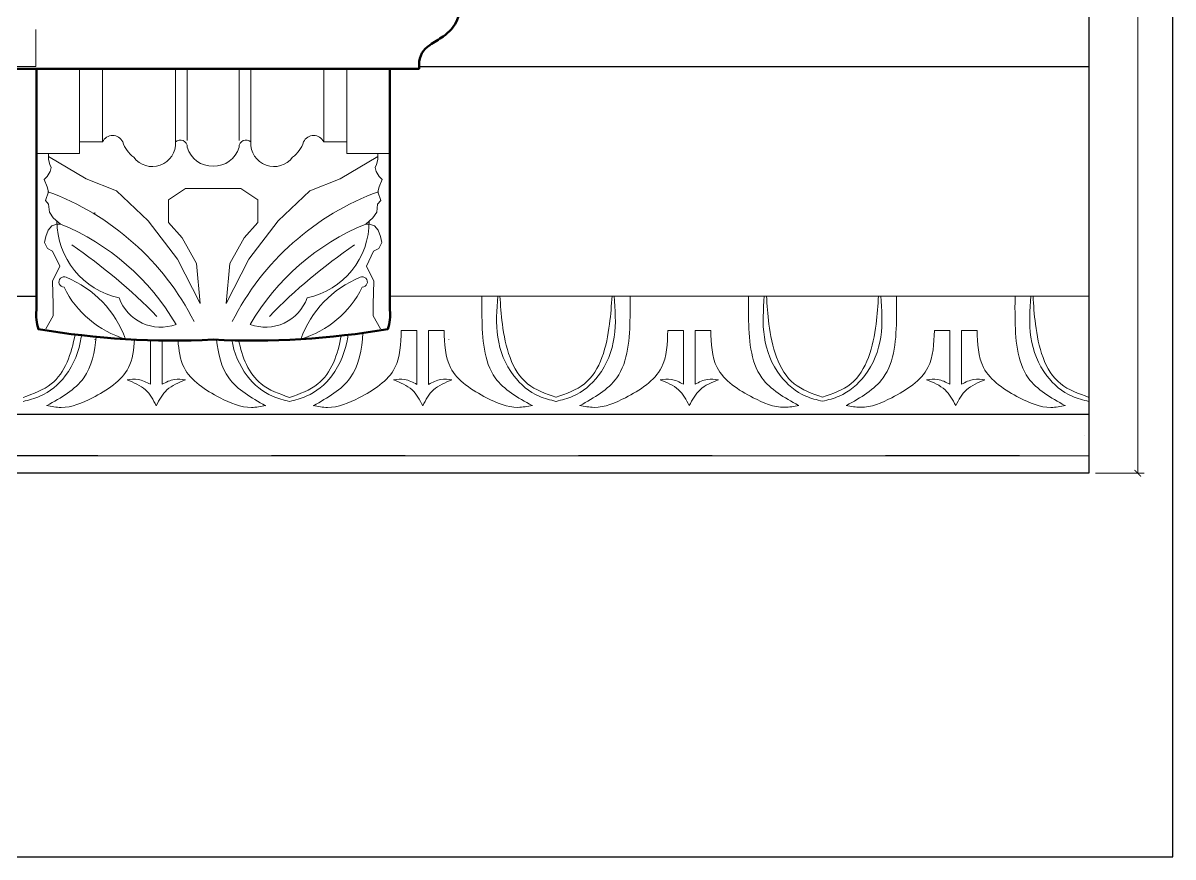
# Model space of a CAD drawing. Header units: millimetres. Extents: x 308831 to 309236, y -98733 to -98463.
# Drawn here: x 309061.1 to 309236.4, y -98733.2 to -98606.1 of the extents above; entities that cross this region are included whole.
import ezdxf

# ---------------------------------------------------------------- set-up
doc = ezdxf.new("R2010")
doc.units = ezdxf.units.MM
doc.header["$MEASUREMENT"] = 0
doc.styles.get("Standard").update_dxf_attribs({"font": 'times.ttf'})
doc.dimstyles.new('M_1', dxfattribs={"dimtxt": 1.8, "dimasz": 1, "dimexe": 1, "dimexo": 1, "dimgap": 0.6, "dimtad": 1, "dimdec": 0, "dimdsep": 46, "dimtxsty": 'Standard', "dimblk": 'ARCHTICK', "dimcen": -5, "dimclrd": 7, "dimclre": 7, "dimclrt": 7, "dimadec": 0, "dimazin": 0, "dimtfac": 1, "dimtdec": 0, "dimtmove": 0, "dimatfit": 3, "dimfxl": 1, "dimtolj": 1, "dimtzin": 0, "dimlwd": 5, "dimlwe": 5, "dimarcsym": 0})

# ---------------------------------------------------------------- blocks, each defined once
blk = doc.blocks.new('_ArchTick')
at = {"color": 0, "linetype": 'ByBlock', "const_width": 0.15}
blk.add_lwpolyline([(-0.5, -0.5), (0.5, 0.5)], dxfattribs=at)
blk = doc.blocks.new('*D44')
at = {"color": 7, "lineweight": 5, "ltscale": 1000, "transparency": 16777216}
for p, q in [((309224.58, -98524.69), (309232.04, -98524.69)), ((309231.04, -98524.69), (309231.04, -98674.7)), ((309224.58, -98674.7), (309232.04, -98674.7))]:
    blk.add_line(p, q, dxfattribs=at)
at = {"layer": 'Defpoints', "color": 0, "ltscale": 1000, "transparency": 16777216}
for p in [(309223.58, -98524.69), (309223.58, -98674.7), (309231.04, -98674.7)]:
    blk.add_point(p, dxfattribs=at)
at = {"color": 7, "lineweight": 5, "ltscale": 1000, "transparency": 16777216}
for p, rotation in [((309231.04, -98524.69), 90), ((309231.04, -98674.7), 270)]:
    blk.add_blockref('_ArchTick', p, dxfattribs=dict(at, rotation=rotation))
at = {"color": 7, "ltscale": 1000, "transparency": 16777216, "insert": (309229.52, -98600.51), "char_height": 1.8, "attachment_point": 5, "rotation": 90}
blk.add_mtext('\\A1;150', dxfattribs=at)
blk = doc.blocks.new('Console corniche')
at = {"color": 0, "linetype": 'ByBlock', "lineweight": 50}
blk.add_line((26.94, -9), (-26.94, -9), dxfattribs=at)
at = {"lineweight": 50}
blk.add_lwpolyline([(-26.94, -9), (-31.41, -9), (-31.41, -8.31, 0.258776), (-33.03, -5.38, -0.007185), (-35.09, -4.06, -0.143529), (-37.22, -1.52, -0.133108), (-37.45, 0), (37.45, 0, -0.133108), (37.22, -1.52, -0.143529), (35.09, -4.06, -0.007185), (33.03, -5.38, 0.258776), (31.41, -8.31), (31.41, -9), (26.94, -9)], format="xyb", dxfattribs=at)
at = {"color": 0, "linetype": 'ByBlock', "lineweight": 9}
for points in [[(-31.41, -9), (-26.94, -9)], [(-20.39, -20.15), (-20.39, -9)], [(-16.86, -20.15), (-16.86, -9)], [(-5.73, -20.13), (-5.73, -9)], [(-3.95, -19.95), (-3.95, -9)], [(3.95, -19.95), (3.95, -9)], [(5.73, -20.13), (5.73, -9)], [(16.86, -20.15), (16.86, -9)], [(20.39, -20.15), (20.39, -9)], [(26.94, -45.77), (26.94, -9)], [(26.94, -9), (31.41, -9)], [(-20.39, -21.93), (-20.39, -20.15), (-16.86, -20.15)], [(20.39, -21.93), (20.39, -20.15), (16.86, -20.15)], [(-26.94, -21.93), (-20.39, -21.93)], [(-25.5, -48.64), (-24.4, -46.65), (-24.4, -44.86), (-24.52, -41.35), (-24.52, -41.35), (-23.37, -39.1), (-24.47, -36.81), (-25.27, -36.41), (-25.73, -35.48), (-25.53, -34.55), (-25.18, -33.6), (-24.58, -32.95), (-23.85, -32.67), (-23.26, -32.67), (-24.37, -31.71), (-24.94, -30.86), (-25.08, -29.66), (-25.57, -29.09), (-25.09, -27.77), (-25.33, -27), (-25.79, -25.9), (-25.33, -25.4), (-24.87, -24.66), (-24.69, -24.06), (-24.9, -23.59), (-25.11, -22.85), (-25.11, -21.93)], [(-1.96, -44.8), (-5.44, -38.03), (-9.92, -32.17), (-14.72, -27.62), (-19.36, -25.75), (-25.11, -22.39)], [(1.96, -44.8), (5.44, -38.03), (9.92, -32.17), (14.72, -27.62), (19.36, -25.75), (25.11, -22.39)], [(26.94, -21.93), (20.39, -21.93)], [(25.5, -48.64), (24.4, -46.65), (24.4, -44.86), (24.52, -41.35), (24.52, -41.35), (23.37, -39.1), (24.47, -36.81), (25.27, -36.41), (25.73, -35.48), (25.53, -34.55), (25.18, -33.6), (24.58, -32.95), (23.85, -32.67), (23.26, -32.67), (24.37, -31.71), (24.94, -30.86), (25.08, -29.66), (25.57, -29.09), (25.09, -27.77), (25.33, -27), (25.79, -25.9), (25.33, -25.4), (24.87, -24.66), (24.69, -24.06), (24.9, -23.59), (25.11, -22.85), (25.11, -21.93)], [(-4.73, -34.78), (-6.81, -32.45), (-6.81, -28.95), (-4.21, -27.27), (-1.36, -27.27), (0, -27.27)], [(4.73, -34.78), (6.81, -32.45), (6.81, -28.95), (4.21, -27.27), (1.36, -27.27), (0, -27.27)], [(-4.73, -34.78), (-2.53, -38.67), (-1.96, -44.8)], [(4.73, -34.78), (2.53, -38.67), (1.96, -44.8)]]:
    blk.add_lwpolyline(points, dxfattribs=at)
at = {"color": 0, "linetype": 'ByBlock', "lineweight": 50}
blk.add_lwpolyline([(26.94, -9), (26.94, -45.77, -0.103867), (26.63, -48.69, -0.054051), (0, -50.28, -0.054051), (-26.63, -48.69, -0.103867), (-26.94, -45.77), (-26.94, -9)], format="xyb", dxfattribs=at)
at = {"color": 0, "linetype": 'ByBlock', "lineweight": 9}
for points in [[(-16.86, -20.15, -0.640451), (-13.79, -20.15, 0.158981), (-12.11, -22.47, 0.749373), (-5.75, -20.15, -2.96065)], [(16.86, -20.15, 0.640451), (13.79, -20.15, -0.158981), (12.11, -22.47, -0.749373), (5.75, -20.15, 2.96065)], [(-5.75, -20.15, -0.678471), (-3.95, -20.96, 0.336262), (0, -23.86, 0.336262)], [(5.75, -20.15, 0.678471), (3.95, -20.96, -0.336262), (0, -23.86, -0.336262)], [(-2.89, -47.54, 0.189428), (-25.21, -27.73, -5.631705)], [(2.89, -47.54, -0.189428), (25.21, -27.73, 5.631705)], [(-23.81, -32.19, 0.353096), (-14.32, -43.93, 0.416298), (-5.65, -47.97, -0.942793)], [(-5.65, -47.97, 0.165357), (-23.26, -32.67, -12.400306)], [(23.81, -32.19, -0.353096), (14.32, -43.93, -0.416298), (5.65, -47.97, 0.942793)], [(5.65, -47.97, -0.165357), (23.26, -32.67, 12.400306)], [(-21.56, -35.84, -0.048785), (-8.57, -46.74, 1.064339)], [(21.56, -35.84, 0.048785), (8.57, -46.74, -1.064339)], [(-22.74, -42.3, 0.208719), (-13.36, -50.21, 0.210576), (-22.41, -40.77, 1.20264), (-22.74, -42.3, -0.372965)], [(22.74, -42.3, -0.208719), (13.36, -50.21, -0.210576), (22.41, -40.77, -1.20264), (22.74, -42.3, 0.372965)]]:
    blk.add_lwpolyline(points, format="xyb", dxfattribs=at)

msp = doc.modelspace()

# ---------------------------------------------------------------- linework, layer by layer
at = {"linetype": 'Continuous', "lineweight": 5, "extrusion": (0, 1, 0)}
for p, q in [((309063, -98607.76), (309063, -98607.06)), ((309063, -98609.08), (309063, -98607.76)), ((309063, -98612.01), (309063, -98609.08)), ((309063, -98612.7), (309046.45, -98612.7)), ((309063, -98612.7), (309063, -98612.01)), ((309072, -98634.93), (309072, -98635.08)), ((309072, -98654.24), (309072, -98654.29)), ((309126, -98654.29), (309126, -98654.24)), ((309222.9, -98668.98), (309222.92, -98668.98)), ((308899.48, -98672.01), (309223.58, -98672.01)), ((309072.5, -98672), (309052.11, -98672)), ((309119.33, -98672), (309098.94, -98672)), ((309166.16, -98672), (309145.77, -98672)), ((309212.99, -98672), (309192.6, -98672))]:
    msp.add_line(p, q, dxfattribs=at)
at = {"color": 7, "extrusion": (0, 1, 0)}
for p, q in [((309121.47, -98612.7), (309223.58, -98612.7)), ((308908.49, -98665.69), (309223.58, -98665.69))]:
    msp.add_line(p, q, dxfattribs=at)
at = {"color": 7}
for p, q in [((308983.41, -98647.67), (309063.11, -98647.68)), ((309117.02, -98647.67), (309223.64, -98647.68))]:
    msp.add_line(p, q, dxfattribs=at)
at = {"lineweight": 5}
for p, q in [((309121.13, -98652.93), (309118.75, -98652.93)), ((309121.13, -98652.93), (309121.13, -98661.14)), ((309122.9, -98652.93), (309122.9, -98661.14)), ((309122.9, -98652.93), (309125.28, -98652.93)), ((309161.77, -98652.91), (309159.39, -98652.91)), ((309161.77, -98652.91), (309161.78, -98661.12)), ((309163.54, -98652.91), (309165.92, -98652.91)), ((309163.54, -98652.91), (309163.54, -98661.12)), ((309202.41, -98652.92), (309200.03, -98652.92)), ((309202.41, -98652.92), (309202.4, -98661.13)), ((309204.18, -98652.92), (309204.17, -98661.13)), ((309204.18, -98652.92), (309206.55, -98652.92)), ((309080.5, -98654.4), (309080.5, -98661.13)), ((309082.27, -98654.43), (309082.27, -98661.13))]:
    msp.add_line(p, q, dxfattribs=at)
at = {"color": 6, "ltscale": 1000}
msp.add_lwpolyline([(308831.41, -98733.18), (309236.41, -98733.18), (309236.41, -98463.18), (308831.41, -98463.18)], close=True, dxfattribs=at)
at = {"color": 7}
msp.add_polyline3d([(309130.49, -98524.69, 0), (309223.58, -98524.69, 0), (309223.58, -98674.7, 0), (308895.68, -98674.7, 0)], dxfattribs=at)
at = {"lineweight": 5}
for points, knots in [([(309138.68, -98664.37), (309136.53, -98663.17), (309131.47, -98660.33), (309131.01, -98652.9), (309131.04, -98648.72), (309131.04, -98647.68)], [0, 0, 0, 0, 8.597972, 20.277999, 24.145887, 24.145887, 24.145887, 24.145887]), ([(309133.46, -98647.68), (309133.3, -98649.78), (309132.99, -98654.01), (309135.21, -98659.73), (309138.97, -98662.9), (309141.46, -98663.52), (309142.33, -98663.74)], [0, 0, 0, 0, 7.676668, 15.479149, 21.584953, 24.866023, 24.866023, 24.866023, 24.866023]), ([(309133.79, -98647.68), (309133.88, -98649.09), (309134.19, -98653.72), (309135.99, -98660.89), (309140.77, -98662.57), (309142.33, -98663.11)], [0, 0, 0, 0, 5.265994, 17.380682, 23.232178, 23.232178, 23.232178, 23.232178]), ([(309151.21, -98647.67), (309151.36, -98649.77), (309151.68, -98654), (309149.47, -98659.73), (309145.71, -98662.9), (309143.22, -98663.52), (309142.35, -98663.74)], [0, 0, 0, 0, 7.676668, 15.479149, 21.584953, 24.866023, 24.866023, 24.866023, 24.866023]), ([(309150.88, -98647.67), (309150.78, -98649.08), (309150.48, -98653.71), (309148.68, -98660.88), (309143.91, -98662.56), (309142.35, -98663.11)], [0, 0, 0, 0, 5.265994, 17.380682, 23.232178, 23.232178, 23.232178, 23.232178]), ([(309146, -98664.37), (309148.15, -98663.16), (309153.21, -98660.32), (309153.66, -98652.89), (309153.63, -98648.71), (309153.62, -98647.67)], [0, 0, 0, 0, 8.597972, 20.277999, 24.145887, 24.145887, 24.145887, 24.145887]), ([(309179.32, -98664.36), (309177.17, -98663.15), (309172.11, -98660.31), (309171.66, -98652.88), (309171.68, -98648.71), (309171.69, -98647.67)], [0, 0, 0, 0, 8.597972, 20.277999, 24.145887, 24.145887, 24.145887, 24.145887]), ([(309174.1, -98647.67), (309173.95, -98649.76), (309173.63, -98653.99), (309175.85, -98659.72), (309179.61, -98662.88), (309182.1, -98663.5), (309182.97, -98663.72)], [0, 0, 0, 0, 7.676668, 15.479149, 21.584953, 24.866023, 24.866023, 24.866023, 24.866023]), ([(309174.43, -98647.67), (309174.53, -98649.07), (309174.83, -98653.7), (309176.64, -98660.87), (309181.42, -98662.55), (309182.97, -98663.1)], [0, 0, 0, 0, 5.265994, 17.380682, 23.232178, 23.232178, 23.232178, 23.232178]), ([(309069, -98653.52), (309068.48, -98656.44), (309066.92, -98661.07), (309062.63, -98662.58), (309061.08, -98663.12)], [7.102668, 7.102668, 7.102668, 7.102668, 17.380682, 23.232178, 23.232178, 23.232178, 23.232178]), ([(309069.98, -98653.64), (309069.97, -98653.75), (309069.66, -98655.95), (309068.2, -98659.74), (309064.44, -98662.91), (309061.95, -98663.53), (309061.08, -98663.75)], [7.299586, 7.299586, 7.299586, 7.299586, 7.676668, 15.479149, 21.584953, 24.866023, 24.866023, 24.866023, 24.866023]), ([(309064.73, -98664.38), (309066.88, -98663.17), (309071.04, -98660.83), (309072.03, -98656.19), (309072.23, -98653.88)], [0, 0, 0, 0, 8.597972, 16.698076, 16.698076, 16.698076, 16.698076]), ([(309110.62, -98653.57), (309110.61, -98653.7), (309110.3, -98655.93), (309108.83, -98659.74), (309105.07, -98662.91), (309102.58, -98663.54), (309101.71, -98663.75)], [7.196134, 7.196134, 7.196134, 7.196134, 7.676668, 15.479149, 21.584953, 24.866023, 24.866023, 24.866023, 24.866023]), ([(309109.6, -98653.67), (309109.08, -98656.55), (309107.51, -98661.09), (309103.26, -98662.58), (309101.71, -98663.13)], [7.270064, 7.270064, 7.270064, 7.270064, 17.380682, 23.232178, 23.232178, 23.232178, 23.232178]), ([(309118.75, -98652.93), (309118.68, -98654.95), (309118.52, -98659.49), (309112.98, -98663.02), (309108.44, -98664.98), (309106.04, -98664.52), (309105.3, -98664.38)], [0, 0, 0, 0, 7.039282, 15.832395, 21.946567, 24.672399, 24.672399, 24.672399, 24.672399]), ([(309105.36, -98664.39), (309107.51, -98663.18), (309111.85, -98660.74), (309112.74, -98655.8), (309112.9, -98653.3)], [0, 0, 0, 0, 8.597972, 17.393396, 17.393396, 17.393396, 17.393396]), ([(309125.28, -98652.93), (309125.35, -98654.95), (309125.52, -98659.48), (309131.06, -98663.02), (309135.6, -98664.96), (309138, -98664.5), (309138.74, -98664.36)], [0, 0, 0, 0, 7.039282, 15.832395, 21.946567, 24.672399, 24.672399, 24.672399, 24.672399]), ([(309159.39, -98652.91), (309159.32, -98654.93), (309159.16, -98659.47), (309153.62, -98663.01), (309149.08, -98664.96), (309146.68, -98664.5), (309145.94, -98664.36)], [0, 0, 0, 0, 7.039282, 15.832395, 21.946567, 24.672399, 24.672399, 24.672399, 24.672399]), ([(309165.92, -98652.91), (309165.99, -98654.93), (309166.16, -98659.47), (309171.7, -98663), (309176.24, -98664.95), (309178.64, -98664.49), (309179.38, -98664.34)], [0, 0, 0, 0, 7.039282, 15.832395, 21.946567, 24.672399, 24.672399, 24.672399, 24.672399]), ([(309078.06, -98654.3), (309077.98, -98655.84), (309077.48, -98659.74), (309072.35, -98663.02), (309067.81, -98664.97), (309065.41, -98664.51), (309064.67, -98664.37)], [1.606392, 1.606392, 1.606392, 1.606392, 7.039282, 15.832395, 21.946567, 24.672399, 24.672399, 24.672399, 24.672399]), ([(309084.71, -98654.44), (309084.8, -98655.93), (309085.33, -98659.76), (309090.42, -98663.02), (309094.96, -98664.97), (309097.35, -98664.52), (309098.09, -98664.37)], [1.439874, 1.439874, 1.439874, 1.439874, 5.742977, 12.916812, 17.905041, 20.128902, 20.128902, 20.128902, 20.128902]), ([(309098.03, -98664.39), (309095.89, -98663.18), (309091.85, -98660.91), (309090.8, -98656.48), (309090.58, -98654.33)], [0, 0, 0, 0, 7.014629, 13.201266, 13.201266, 13.201266, 13.201266]), ([(309092.89, -98654.34), (309093.25, -98656.31), (309094.67, -98659.83), (309098.33, -98662.91), (309100.82, -98663.54), (309101.69, -98663.75)], [6.653832, 6.653832, 6.653832, 6.653832, 12.628617, 17.610019, 20.28687, 20.28687, 20.28687, 20.28687]), ([(309093.93, -98654.34), (309094.48, -98656.99), (309096.1, -98661.16), (309100.13, -98662.58), (309101.69, -98663.13)], [6.577379, 6.577379, 6.577379, 6.577379, 14.179977, 18.953903, 18.953903, 18.953903, 18.953903]), ([(309076.93, -98660.46), (309077.5, -98660.39), (309078.76, -98660.23), (309079.89, -98660.81), (309080.5, -98661.13)], [0, 0, 0, 0, 2.074038, 4.548283, 4.548283, 4.548283, 4.548283]), ([(309076.93, -98660.46), (309077.96, -98660.87), (309079.92, -98661.65), (309080.92, -98663.5), (309081.39, -98664.39)], [0, 0, 0, 0, 3.923732, 7.492161, 7.492161, 7.492161, 7.492161]), ([(309085.84, -98660.46), (309084.81, -98660.87), (309082.85, -98661.64), (309081.86, -98663.5), (309081.39, -98664.39)], [0, 0, 0, 0, 3.923732, 7.492161, 7.492161, 7.492161, 7.492161]), ([(309085.84, -98660.46), (309085.27, -98660.38), (309084.01, -98660.22), (309082.89, -98660.81), (309082.27, -98661.13)], [0, 0, 0, 0, 2.074038, 4.548283, 4.548283, 4.548283, 4.548283]), ([(309117.56, -98660.47), (309118.14, -98660.39), (309119.39, -98660.23), (309120.52, -98660.82), (309121.13, -98661.14)], [0, 0, 0, 0, 2.074038, 4.548283, 4.548283, 4.548283, 4.548283]), ([(309117.56, -98660.47), (309118.59, -98660.87), (309120.56, -98661.65), (309121.55, -98663.51), (309122.02, -98664.39)], [0, 0, 0, 0, 3.923732, 7.492161, 7.492161, 7.492161, 7.492161]), ([(309126.47, -98660.46), (309125.44, -98660.87), (309123.48, -98661.65), (309122.49, -98663.51), (309122.02, -98664.39)], [0, 0, 0, 0, 3.923732, 7.492161, 7.492161, 7.492161, 7.492161]), ([(309126.47, -98660.46), (309125.9, -98660.39), (309124.64, -98660.23), (309123.52, -98660.82), (309122.9, -98661.14)], [0, 0, 0, 0, 2.074038, 4.548283, 4.548283, 4.548283, 4.548283]), ([(309158.21, -98660.45), (309158.78, -98660.38), (309160.03, -98660.21), (309161.16, -98660.8), (309161.78, -98661.12)], [0, 0, 0, 0, 2.074038, 4.548283, 4.548283, 4.548283, 4.548283]), ([(309158.21, -98660.45), (309159.23, -98660.86), (309161.2, -98661.63), (309162.19, -98663.49), (309162.66, -98664.37)], [0, 0, 0, 0, 3.923732, 7.492161, 7.492161, 7.492161, 7.492161]), ([(309167.11, -98660.45), (309166.09, -98660.85), (309164.12, -98661.63), (309163.13, -98663.49), (309162.66, -98664.37)], [0, 0, 0, 0, 3.923732, 7.492161, 7.492161, 7.492161, 7.492161]), ([(309167.11, -98660.45), (309166.54, -98660.37), (309165.29, -98660.21), (309164.16, -98660.8), (309163.54, -98661.12)], [0, 0, 0, 0, 2.074038, 4.548283, 4.548283, 4.548283, 4.548283])]:
    msp.add_open_spline(points, degree=3, knots=knots, dxfattribs=at)
for points in [[(309191.52, -98647.67), (309191.14, -98651.95), (309187.29, -98661.05), (309182.97, -98663.1)], [(309191.85, -98647.67), (309191.85, -98653.93), (309189.41, -98659.81), (309185.53, -98662.93), (309182.97, -98663.72)], [(309186.63, -98664.36), (309192.23, -98660.13), (309194.26, -98650.83), (309194.26, -98647.67)], [(309219.94, -98664.38), (309214.35, -98660.15), (309212.33, -98650.84), (309212.33, -98647.68)], [(309214.74, -98647.68), (309214.74, -98653.95), (309217.16, -98659.83), (309221.04, -98662.96), (309223.6, -98663.75)], [(309215.07, -98647.68), (309215.44, -98651.97), (309219.29, -98661.07), (309223.6, -98663.12)], [(309200.03, -98652.92), (309199.05, -98658.57), (309193.54, -98663.17), (309188.77, -98664.64), (309186.57, -98664.35)], [(309206.55, -98652.92), (309207.53, -98658.58), (309213.03, -98663.19), (309217.8, -98664.66), (309220, -98664.37)], [(309198.83, -98660.45), (309200.52, -98660.39), (309202.4, -98661.13)], [(309198.83, -98660.45), (309201.65, -98661.97), (309203.28, -98664.38)], [(309207.74, -98660.46), (309204.92, -98661.97), (309203.28, -98664.38)], [(309207.74, -98660.46), (309206.05, -98660.39), (309204.17, -98661.13)]]:
    msp.add_spline(points, degree=3, dxfattribs=at)

# ---------------------------------------------------------------- block references
at = {"lineweight": 5, "xscale": -1}
msp.add_blockref('Console corniche', (309090.06, -98604.04), dxfattribs=at)

# ---------------------------------------------------------------- dimensions: what is measured, and where the dimension line sits
at = {"color": 5, "ltscale": 1000}
dim = msp.add_linear_dim(base=(309231.04, -98674.7), p1=(309223.58, -98524.69), p2=(309223.58, -98674.7), angle=90, dimstyle='M_1', dxfattribs=at)
dim.commit()
dim.dimension.update_dxf_attribs({"geometry": '*D44', "text_midpoint": (309231.04, -98600.51), "dimtype": 128})

doc.saveas('drawing.dxf')
